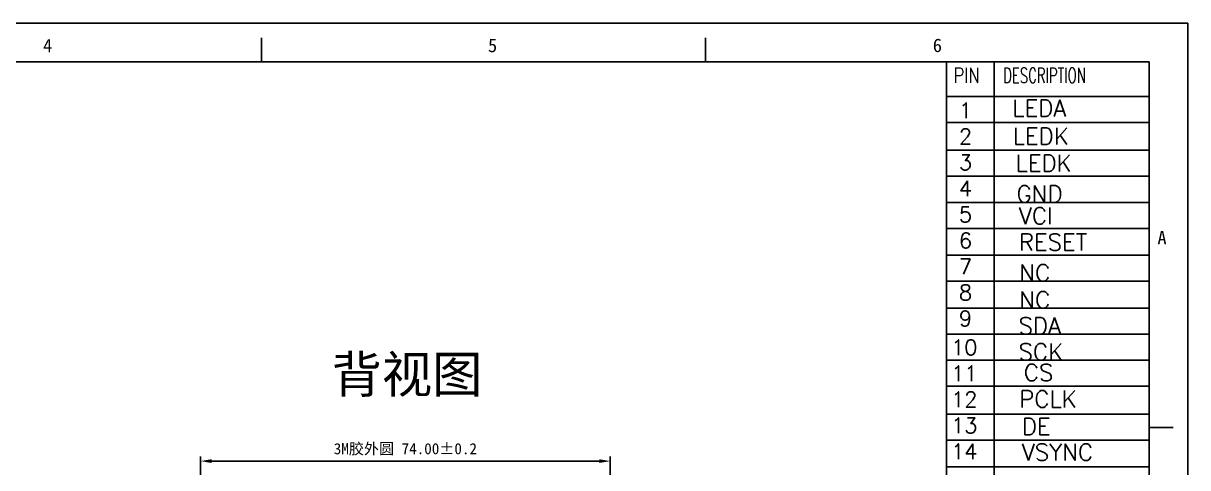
# Model space of a CAD drawing. Header units: millimetres. Extents: x 3346 to 4468, y 1053 to 1397.
# Drawn here: x 4257.3 to 4467.6, y 1316.8 to 1397 of the extents above; entities that cross this region are included whole.
import ezdxf

# ---------------------------------------------------------------- set-up
doc = ezdxf.new("R2010")
doc.units = ezdxf.units.MM
doc.layers.add('BL', color=7, linetype='Continuous')
doc.layers.add('FPC', color=42, linetype='Continuous')
doc.styles.get("Standard").update_dxf_attribs({"font": 'txt', "bigfont": 'gbcbig.shx'})
doc.styles.add('WMF-ARIAL0', font='arial.ttf')
doc.styles.add('宋体', font='')
doc.styles.get('宋体').set_extended_font_data('SimSun')
doc.dimstyles.new('zengy', dxfattribs={"dimscale": 4, "dimtxt": 0.5, "dimasz": 0.5, "dimexe": 0.2, "dimexo": 0.2, "dimgap": 0.2, "dimtad": 1, "dimzin": 0, "dimdsep": 46, "dimtxsty": '宋体', "dimcen": 0.141421, "dimadec": 3, "dimazin": 0, "dimtfac": 1, "dimtmove": 0, "dimatfit": 3, "dimfxl": 0.2, "dimtolj": 1, "dimtzin": 0, "dimarcsym": 0})

# ---------------------------------------------------------------- blocks, each defined once
blk = doc.blocks.new('*D134')
at = {"layer": 'BL', "color": 0, "lineweight": -2, "ltscale": 5, "transparency": 16777216}
for p, q in [((4289.34, 1255.51), (4289.34, 1318.78)), ((4363.34, 1255.51), (4363.34, 1318.78)), ((4291.34, 1317.98), (4361.34, 1317.98))]:
    blk.add_line(p, q, dxfattribs=at)
at = {"layer": 'BL', "color": 0, "ltscale": 5, "transparency": 16777216}
for points in [[(4291.34, 1318.31), (4291.34, 1317.64), (4289.34, 1317.98)], [(4361.34, 1318.31), (4361.34, 1317.64), (4363.34, 1317.98)]]:
    blk.add_solid(points, dxfattribs=at)
at = {"layer": 'Defpoints', "color": 0, "ltscale": 5, "transparency": 16777216}
for p in [(4363.34, 1317.98), (4289.34, 1254.71), (4363.34, 1254.71)]:
    blk.add_point(p, dxfattribs=at)
at = {"layer": 'BL', "color": 0, "ltscale": 5, "transparency": 16777216, "insert": (4326.34, 1320.1), "char_height": 2, "attachment_point": 5, "style": '宋体'}
blk.add_mtext('\\A1;3M胶外圆 74.00%%P0.2', dxfattribs=at)

msp = doc.modelspace()

# ---------------------------------------------------------------- linework, layer by layer
at = {"color": 7, "linetype": 'Continuous'}
for p, q in [((3972.1582, 1396.9748), (4467.6288, 1396.9748)), ((4467.6288, 1396.9748), (4467.6288, 1053.1667))]:
    msp.add_line(p, q, dxfattribs=at)
at = {"linetype": 'Continuous'}
for p, q in [((4300.3783, 1390.0292), (4300.3783, 1394.3702)), ((4380.5481, 1390.0292), (4380.5481, 1394.3702)), ((3979.1038, 1390.0292), (4460.6832, 1390.0292)), ((4460.6832, 1390.0292), (4460.6832, 1060.1123)), ((4460.6832, 1324.0458), (4465.0242, 1324.0458))]:
    msp.add_line(p, q, dxfattribs=at)
for p, q in [((4424.049, 1390.0292), (4424.049, 1269.1336)), ((4460.6832, 1390.0292), (4424.049, 1390.0292)), ((4432.6813, 1390.0292), (4432.6813, 1269.1336)), ((4460.6832, 1383.7685), (4424.049, 1383.7685))]:
    msp.add_line(p, q)
for points in [[(4424.049, 1379.0745), (4460.6832, 1379.0745)], [(4424.049, 1374.0567), (4460.6832, 1374.0567)], [(4424.049, 1369.3627), (4460.6832, 1369.3627)], [(4424.049, 1364.6687), (4460.6832, 1364.6687)], [(4424.049, 1359.9747), (4460.6832, 1359.9747)], [(4424.049, 1355.1188), (4460.6832, 1355.1188)], [(4424.049, 1350.4248), (4460.6832, 1350.4248)], [(4424.049, 1345.5689), (4460.6832, 1345.5689)], [(4424.049, 1340.8749), (4460.6832, 1340.8749)], [(4424.049, 1336.1808), (4460.6832, 1336.1808)], [(4424.049, 1331.4868), (4460.6832, 1331.4868)], [(4424.049, 1326.4691), (4460.6832, 1326.4691)], [(4424.049, 1321.7751), (4460.6832, 1321.7751)], [(4424.049, 1316.9192), (4460.6832, 1316.9192)]]:
    msp.add_lwpolyline(points)

# ---------------------------------------------------------------- texts
at = {"color": 4, "linetype": 'Continuous', "style": '宋体'}
for s, p in [('4', (4260.9069, 1391.7452)), ('5', (4341.2664, 1391.7731)), ('6', (4421.5941, 1391.7868)), ('A', (4462.1621, 1357.0723))]:
    msp.add_text(s, height=2.431, dxfattribs=at).set_placement(p)
for s, height, width, p in [('PIN', 2.69815, 0.8, (4425.3333, 1386.2283)), ('DESCRIPTION', 2.698147, 0.65, (4434.294, 1386.2283))]:
    msp.add_text(s, height=height, dxfattribs=dict(width=width)).set_placement(p)
for s, height, p in [('1', 2.7517, (4426.3169, 1379.8838)), ('2', 2.7517, (4426.3169, 1375.1898)), ('3', 2.7517, (4426.3169, 1370.4958)), ('4', 2.7517, (4426.3169, 1365.8017)), ('5', 2.7517, (4426.3169, 1361.1077)), ('6', 2.7517, (4426.3169, 1356.4137)), ('7', 2.7517, (4426.3169, 1351.7197)), ('8', 2.7517, (4426.3169, 1347.0257)), ('9', 2.7517, (4426.3169, 1342.3316)), ('10', 2.75168, (4424.9349, 1337.1198)), ('11', 2.75168, (4424.9349, 1332.4257)), ('12', 2.75168, (4424.9349, 1327.7317)), ('13', 2.75168, (4424.9349, 1323.0377)), ('14', 2.75168, (4424.9349, 1318.3437))]:
    msp.add_text(s, height=height).set_placement(p)
at = {"insert": (4313.0351, 1336.9545), "char_height": 6.648901, "width": 28.943448, "attachment_point": 1, "style": 'WMF-ARIAL0'}
msp.add_mtext('{\\fKaiTi_GB2312|b0|i0|c134|p49;背视图}', dxfattribs=at)
at = {"layer": 'FPC', "color": 3}
for s, p in [('LEDK', (4436.0403, 1375.0822)), ('LEDK', (4436.5533, 1370.2364)), ('GND', (4436.7243, 1364.6687)), ('VCI', (4437.1442, 1360.7251)), ('RESET', (4437.1442, 1355.9758)), ('NC', (4437.2115, 1350.4248)), ('NC', (4437.2115, 1345.5689)), ('SDA', (4437.0944, 1340.8749)), ('SCK', (4437.0944, 1336.1808)), ('CS', (4438.0315, 1332.4661)), ('PCLK', (4437.2115, 1327.6623)), ('DE', (4437.6801, 1322.6988)), ('VSYNC', (4437.6801, 1318.0761))]:
    msp.add_text(s, height=3.03264, dxfattribs=at).set_placement(p)
at = {"layer": 'FPC', "color": 3, "insert": (4435.949, 1383.1647), "char_height": 3.03264, "width": 0.53352, "attachment_point": 1}
msp.add_mtext('LEDA', dxfattribs=at)

# ---------------------------------------------------------------- dimensions: what is measured, and where the dimension line sits
at = {"layer": 'BL', "color": 3, "ltscale": 5}
dim = msp.add_linear_dim(base=(4363.3372, 1317.9773), p1=(4289.3372, 1254.7058), p2=(4363.3372, 1254.7058), text='3M胶外圆 <>%%P0.2', dimstyle='zengy', override={"dimtp": 0.2, "dimtm": 0.2, "dimfxl": 0.5}, dxfattribs=at)
dim.commit()
dim.dimension.update_dxf_attribs({"geometry": '*D134', "text_midpoint": (4326.3372, 1317.9773), "dimtype": 160})

doc.saveas('drawing.dxf')
